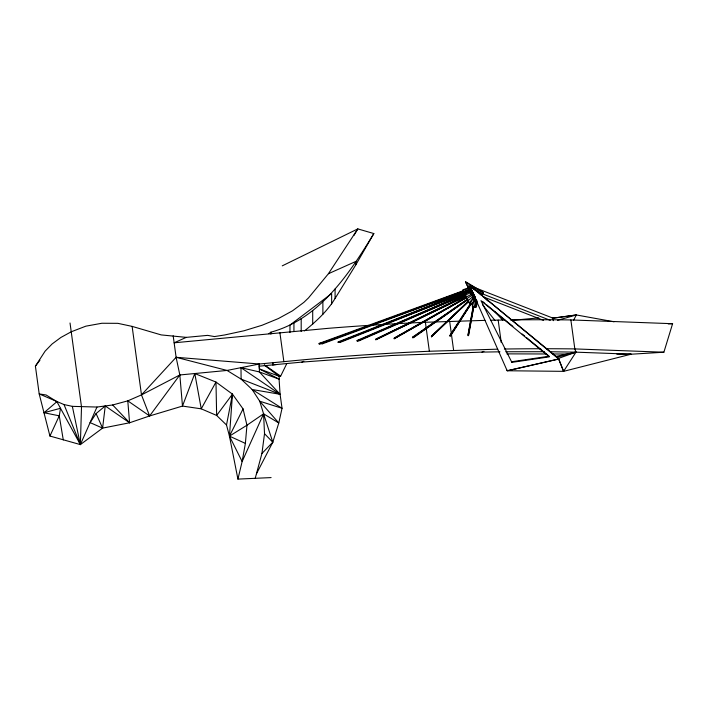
<?xml version="1.0" encoding="UTF-8"?>
<svg xmlns="http://www.w3.org/2000/svg" width="708" height="708" viewBox="0 0 708 708"><rect width="100%" height="100%" fill="white"/><g stroke="black" fill="none" stroke-linecap="round" stroke-linejoin="round"><path stroke-width="1.06" d="M304.475 330.884C316.06 321.556 327.335 311.237 335.088 298.431L355.912 264.695L373.833 233.551L357.814 228.896L328.424 273.713L308.538 297.864L303.909 302.334L292.475 310.83L278.412 318.538L262.102 325.246L243.968 330.786L224.516 334.999L214.453 336.574L207.63 335.371L186.275 337.371L161.229 334.919L132.122 326.388L117.847 323.335L101.908 323.255L85.854 326.167L71.234 331.786L60.915 337.442L52.091 343.982L45.108 351.159L35.4 366.151L39.197 393.913L49.932 436.039L80.367 444.597L81.508 406.941L70.03 322.99M271.102 477.59L237.915 479.104L229.454 436.128L232.472 394.144L215.975 382.055L194.797 373.532L182.487 406.073L149.618 415.95L129.582 422.782L102.589 428.119L80.367 444.597L56.897 401.675L46.144 395.002L39.197 393.913L64.03 404.569L72.349 406.357L96.969 407.047L112.678 404.976L127.785 400.852L141.485 394.896L179.832 374.966L227.047 370.443L259.394 364L283.864 361.664A2159.48 1757.752 -7.8 0 1 429.358 351.256L497.724 349.168M237.915 479.104L242.136 461.545L245.384 443.403L246.959 425.225L243.056 408.897L232.472 394.144L216.648 415.446L201.249 408.835L182.487 406.073L179.832 374.966L176.115 357.301L173.177 335.796M477.112 300.997L476.413 307.175L472.44 306.962L473.156 302.121L475.272 297.785L473.325 294.378L466.776 298.723M105.262 405.95L96.084 413.56L90.093 422.596L102.589 428.119L105.262 405.95L129.582 422.782L127.785 400.852L149.618 415.95L179.832 374.966M255.216 478.316L261.933 453.474L264.518 433.694L263.58 413.826L259.739 401.224L252.145 389.497L241.109 379.107L227.047 370.443L176.115 357.301L141.485 394.896L149.618 415.95M472.369 306.396L472.935 302.52M474.36 307.068L475.528 300.466L474.36 299.652M473.094 306.909L467.944 335.123L468.457 335.105L473.502 307.493M256.473 473.749L272.801 442.217L278.784 422.986L263.58 413.826L242.136 461.545L229.454 436.128L226.507 424.995L232.472 394.144M475.272 307.122L476.652 300.192M574.825 352.124L631.288 354.204L663.883 352.221L672.6 323.706L570.869 319.936A2159.48 1757.752 -7.8 0 0 510.3 319.928M64.03 404.569L80.367 444.597L96.969 407.047M49.932 436.039L59.26 415.826L60.507 408.277L43.993 412.737L59.26 415.826L63.278 439.916M258.951 365.797L259.394 368.939L279.032 376.214L280.651 376.134L286.607 363.965M245.384 443.403L229.454 436.128L243.056 408.897M573.48 320.432L576.347 314.954L614.066 321.786M353.929 235.454L357.814 228.896L282.253 265.854M470.333 304.36L450.394 335.592L449.73 335.619L470.59 303.378M373.833 233.551C349.132 274.111 319.512 318.919 270.89 332.185L268.854 333.742M616.818 354.159L631.12 354.195L563.586 371.346L558.488 358.398L478.528 292.687L470.024 286.333L507.176 370.753L563.586 371.346L576.002 352.15L574.825 348.911L570.869 319.936M469.634 303.555L474.625 296.643M35.4 366.151L39.931 360.239M472.448 302.334L470.555 304.67L469.554 302.98M473.156 302.121L470.634 305.245L463.926 294.316M469.2 302.82L474.245 297.13L473.528 295.979M476.183 299.254L475.581 299.926L468.74 285.563L481.502 293.262L480.228 294.705M481.316 294.767L483.387 292.439L465.519 281.642L469.634 290.457M476.59 300.696L475.165 302.307L465.59 282.182L483.467 292.97L481.396 295.298M475.112 296.325L475.103 297.679M261.933 453.474L272.801 442.217L263.58 413.826L246.959 425.225L229.454 436.128M468.023 301.334L431.358 336.273L468.333 301.546M467.997 300.794L474.006 295.572L473.926 294.997M43.993 412.737L56.897 401.675M465.899 297.245L472.917 293.422M466.306 297.121L394.117 338.194L466.519 297.395M465.236 295.917L375.762 339.212L465.05 295.652M458.784 299.785L459.288 299.546M186.275 337.371L174.133 342.805L328.362 328.317A2159.48 1757.752 -7.8 0 1 369.142 325.344M328.424 273.713L355.912 261.402L355.912 264.695M469.678 291.227L463.846 293.74L467.917 300.219M471.616 290.386L471.696 290.953L356.938 340.539L358.664 340.424L464.82 293.9M456.819 297.864L459.501 296.705M464.74 295.289L472.325 292.015L471.696 290.953M176.115 357.301L259.394 364L259.394 366.169L301.847 362.107L303.847 361.266M469.422 289.448L463.404 291.82L463.811 293.847L471.201 290.935L470.501 289.625L337.999 341.964L340.238 341.787L464.457 292.139M301.847 362.107L391.878 355.478L481.953 352.106L483.945 351.363M463.059 291.174L322.317 343.194L318.945 343.486L462.908 290.855M322.414 343.814L464.174 291.324L319.016 344.017L322.388 343.725M469.05 287.705L462.926 289.767L463.483 291.926L470.785 289.227L470.147 287.935L463.005 290.333M557.506 320.326L576.347 314.954L552.302 318.219M556.992 357.213L576.002 352.15L550.682 351.761M507.84 370.682L558.674 359.027L563.586 371.346M555.488 356.505L576.002 352.15L558.488 358.398L558.674 359.027L507.176 370.753L506.99 370.125M511.857 362.372L549.355 356.85L480.971 300.652L511.857 362.372L511.672 361.744L549.16 356.221L526.371 337.486M473.794 287.244L553.098 318.193L576.347 314.954M272.81 364.877L272.81 362.717L272.81 364.886L276.509 364.531M627.81 354.504L631.12 354.195M511.654 320.379L538.823 317.892M470.369 286.713L471.254 286.643L558.674 359.027M470.439 287.253L471.324 287.174M668.246 323.91L672.6 323.706M372.452 325.131A2159.48 1757.752 -7.8 0 1 425.393 322.273L484.945 320.37M490.458 320.255L498.175 320.096A2159.48 1757.752 -7.8 0 1 504.786 319.998M481.953 352.106L499.963 351.814M505.707 351.752L544.346 351.708M506.804 353.867L546.408 353.973M553.01 353.991L569.506 354.035M663.883 352.221L574.825 348.911A2159.48 1757.752 -7.8 0 0 546.204 348.734M240.994 367.664L280.085 394.303L241.109 379.107L240.994 367.664L259.394 371.948L279.076 379.152L280.085 394.303L282.041 408.286L278.784 422.986L259.739 401.224L282.041 408.286L252.145 389.497L280.085 394.303L259.394 371.948L259.394 364M477.617 291.97L478.086 292.156M482.157 293.74L550.266 320.326M482.883 296.687L543.443 320.326M259.394 368.939L279.456 379.355L279.032 376.214L264.288 365.124M264.5 364.921L280.651 376.134M471.351 287.262L470.024 286.333L474.484 295.661M473.997 288.908L475.634 290.209M482.475 301.413L485.007 303.493M486.697 304.882L512.866 326.388M522.15 334.017L524.681 336.096M473.705 297.829L474.794 298.776M226.507 424.995L216.648 415.446L215.975 382.055L201.249 408.835L194.797 373.532M264.518 433.694L272.801 442.217M112.678 404.976L129.582 422.782M484.768 297.741L487.724 300.935M494.6 311.431L502.742 320.211M482.688 304.953L494.989 320.476M472.05 292.13L472.82 293.183M96.084 413.56L102.589 428.119M472.44 293.377L472.847 294.687M72.349 406.357L80.367 444.597M498.175 320.096L501.246 342.592M478.458 292.147L478.528 292.687M449.66 321.326L453.616 350.301M425.393 322.273L429.358 351.256M279.899 332.68L283.864 361.664M132.122 326.388L141.485 394.896M553.098 318.193L553.267 320.689M335.088 288.988L335.088 298.431M331.645 303.953L331.645 293.546L289.961 325.069L289.961 332.565M322.883 302.174L322.883 314.255M312.706 310.538L312.706 324.14M301.192 318.582L301.192 331.441M293.935 322.928L293.935 331.335M270.89 332.185L270.89 334.132M504.335 349.035A2159.48 1757.752 -7.8 0 1 540.7 348.734M473.369 306.36L468.015 335.654L468.528 335.636L473.882 306.334L473.369 306.36M470.873 304.166L450.465 336.123L449.801 336.15L470.873 304.166M468.581 301.404L431.429 336.813L468.581 301.404M467.625 299.121L413.401 337.158L412.428 337.203L467.625 299.121M467.696 299.652L413.472 337.689L412.507 337.734L467.696 299.652M466.377 297.661L394.188 338.734L466.377 297.661M466.121 296.059L375.833 339.743L466.121 296.059M465.041 294.696L358.735 340.964L357.009 341.079L465.041 294.696M464.528 293.041L340.309 342.327L338.07 342.495L464.528 293.041"/></g></svg>
